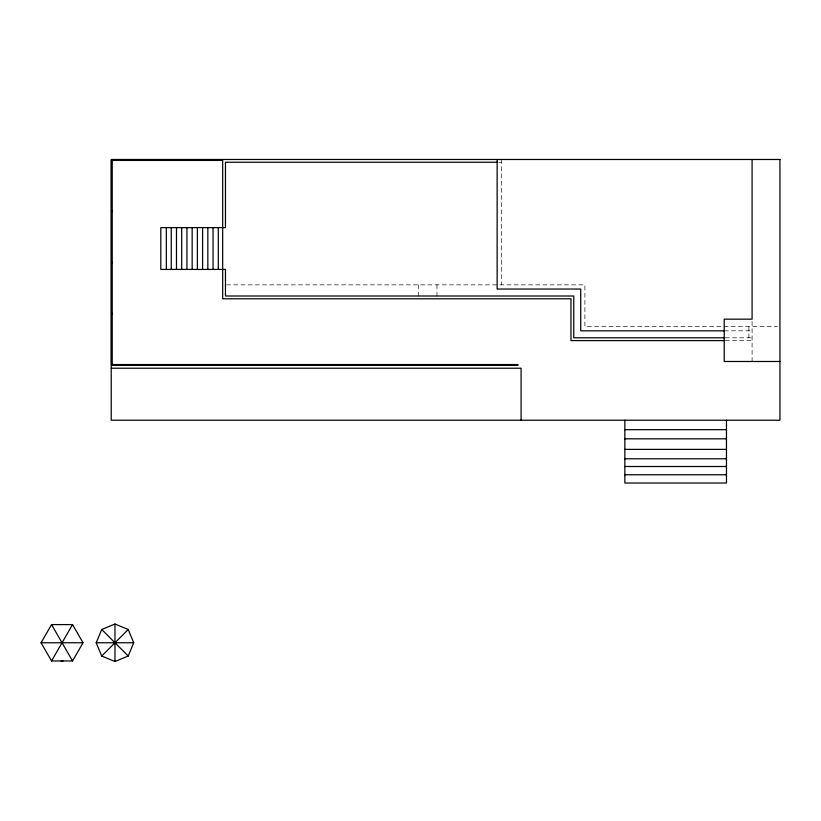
<?xml version="1.0" encoding="UTF-8"?>
<svg xmlns="http://www.w3.org/2000/svg" width="821" height="821" viewBox="0 0 821 821"><rect width="100%" height="100%" fill="white"/><g stroke="black" fill="none" stroke-linecap="round" stroke-linejoin="round"><path stroke-width="0.62" stroke-dasharray="4.11 3.08" d="M498.758 162.26L501.313 162.26M226.514 284.856L584.901 284.856L584.901 326.655L777.415 326.655M724.225 330.832L752.087 330.832M725.333 337.8L752.087 337.8M725.302 340.592L752.087 340.592M752.087 321.504L752.087 361.486M748.906 326.655L748.906 337.8M501.313 159.479L501.313 284.856M436.977 284.856L436.977 297.53M418.371 284.856L418.371 297.53"/><path stroke-width="1.23" d="M114.971 661.521L114.971 624.022L101.712 629.512L96.211 642.771L101.712 656.03L114.971 661.521L128.23 656.03L133.72 642.771L128.23 629.512L114.971 624.022M41.05 642.771L51.549 624.596L72.535 624.596L83.034 642.771L72.535 660.956L51.549 660.956L41.05 642.771L83.034 642.771M51.549 660.956L72.535 624.596M128.23 629.512L101.712 656.03M111.461 160.423L221.454 160.423L221.454 159.726L111.461 159.726L111.461 365.242L517.979 365.242L517.979 364.545L111.461 364.545M497.485 162.26L225.467 162.26L225.467 227.633L160.813 227.633L160.813 269.432L225.467 269.432L225.467 296.001L573.756 296.001L573.756 337.8L724.615 337.8M111.461 210.935L112.159 210.935M111.461 211.623L112.159 211.623M111.461 262.135L112.159 262.135M111.461 262.833L112.159 262.833M111.461 313.345L112.159 313.345M111.461 314.043L112.159 314.043M724.225 330.832L580.724 330.832L580.724 289.043L497.136 289.043L497.136 159.479M724.03 340.592L570.975 340.592L570.975 298.793L222.676 298.793L222.676 159.479M779.95 361.486L724.225 361.486L724.225 319.164L752.087 319.164L752.087 159.479M111.225 368.219L521.089 368.219L521.089 420.219M624.853 429.67L726.472 429.67M624.853 438.825L726.472 438.825M624.853 449.385L726.472 449.385M624.853 458.785L726.472 458.785M624.853 466.502L726.472 466.502M624.853 474.764L726.472 474.764M96.211 642.771L133.72 642.771M61.113 661.305L62.037 660.956M62.252 661.305L63.001 660.956M101.712 629.512L128.23 656.03M51.549 624.596L72.535 660.956M726.472 420.219L726.472 483.025L624.853 483.025L624.853 420.219M517.281 364.545L517.281 365.242M460.006 364.545L460.006 365.242M459.308 364.545L459.308 365.242M402.023 364.545L402.023 365.242M401.336 364.545L401.336 365.242M344.05 364.545L344.05 365.242M343.352 364.545L343.352 365.242M286.077 364.545L286.077 365.242M285.38 364.545L285.38 365.242M228.105 364.545L228.105 365.242M227.407 364.545L227.407 365.242M220.767 159.726L220.767 160.423M218.283 227.633L218.283 269.432M213.06 227.633L213.06 269.432M207.836 227.633L207.836 269.432M202.602 227.633L202.602 269.432M197.379 227.633L197.379 269.432M192.155 227.633L192.155 269.432M186.931 227.633L186.931 269.432M181.708 227.633L181.708 269.432M176.484 227.633L176.484 269.432M171.261 227.633L171.261 269.432M170.132 364.545L170.132 365.242M169.434 364.545L169.434 365.242M166.324 227.633L166.324 269.432M112.159 159.726L112.159 365.242M779.95 159.479L111.225 159.479L111.225 420.219L779.95 420.219L779.95 159.479"/></g></svg>
